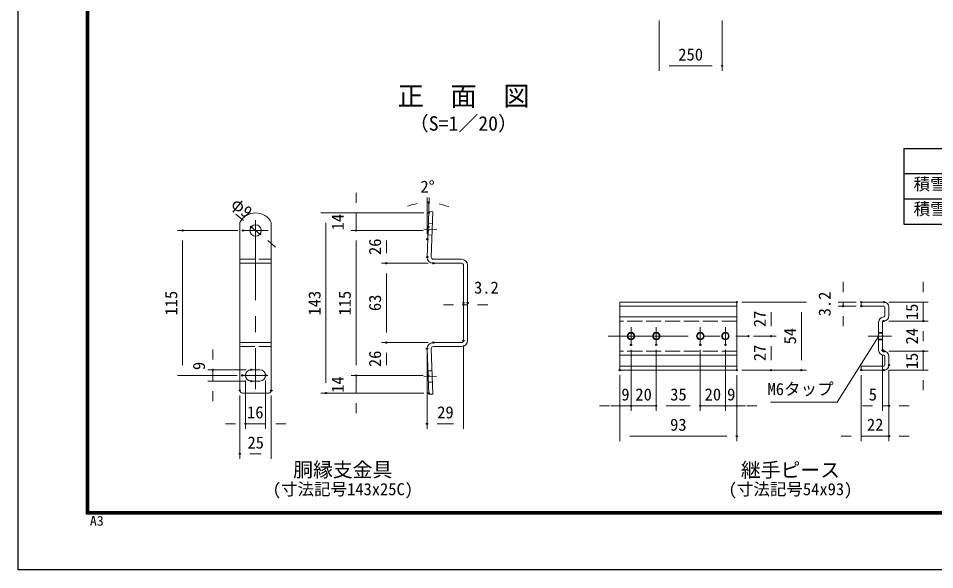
# Model space of a CAD drawing. Units: millimetres, scale not verified, with parts at other scales. Extents: x -4200 to 4200, y -2970 to 2970.
# Drawn here: x -4200 to -562, y -2970 to -782 of the extents above; entities that cross this region are included whole.
import ezdxf
from ezdxf.enums import TextEntityAlignment as Align

# ---------------------------------------------------------------- set-up
doc = ezdxf.new("R2010")
doc.units = ezdxf.units.MM
doc.header["$LTSCALE"] = 10
doc.header["$PDMODE"] = 32
doc.header["$PDSIZE"] = 5
for name, pattern in [('DASHED', [7.5, 6, -1.5]), ('USER1', [50.8, 31.75, -6.35, 6.35, -6.35]), ('USER2', [0.375, 0.25, -0.125])]:
    doc.linetypes.add(name, pattern=pattern)
for name, color, linetype, lineweight in [('0-0_D-TTL', 2, 'Continuous', 25), ('0-1_D-TTL-TXT', 7, 'Continuous', 25), ('0-2_D-BMK', 2, 'USER1', 13), ('0-6_D-STR3', 3, 'Continuous', 13), ('0-8_D-STR-DIM', 7, 'Continuous', 13), ('0-9_0', 7, 'Continuous', 25), ('0-B_D-STR-TXT', 7, 'Continuous', 13)]:
    doc.layers.add(name, color=color, linetype=linetype, lineweight=lineweight)
doc.layers.add('0-A_Defpoints', color=8, linetype='Continuous')
doc.styles.add('ＭＳ ゴシック', font='')
doc.styles.get('ＭＳ ゴシック').set_extended_font_data('MS Gothic')

msp = doc.modelspace()

# ---------------------------------------------------------------- linework, layer by layer
at = {"layer": '0-0_D-TTL'}
for points in [[(-4199.92, 2969.8), (4200.08, 2969.8), (4200.08, -2970.2), (-4199.92, -2970.2)], [(-3929.92, 2749.8), (3930.08, 2749.8), (3930.08, -2750.2), (-3929.92, -2750.2)], [(-3927.42, 2747.3), (3927.58, 2747.3), (3927.58, -2747.7), (-3927.42, -2747.7)], [(-3924.92, 2744.8), (3925.08, 2744.8), (3925.08, -2745.2), (-3924.92, -2745.2)], [(-3922.42, 2742.3), (3922.58, 2742.3), (3922.58, -2742.7), (-3922.42, -2742.7)], [(-3919.92, 2739.8), (3920.08, 2739.8), (3920.08, -2740.2), (-3919.92, -2740.2)]]:
    msp.add_lwpolyline(points, close=True, dxfattribs=at)
at = {"layer": '0-2_D-BMK'}
for p, q in [((-3258.07, -1582.36), (-3258.07, -2253.95)), ((-3308.07, -1623.92), (-3208.07, -1623.92)), ((-2539.01, -1620.18), (-2589.62, -1618.41)), ((-1767.48, -2008.19), (-1767.48, -2078.19)), ((-1667.48, -2008.19), (-1667.48, -2078.19)), ((-1492.48, -2008.19), (-1492.48, -2078.19)), ((-1392.48, -2008.19), (-1392.48, -2078.19)), ((-1858.72, -2043.19), (-1301.24, -2043.19)), ((-825.9, -2043.19), (-733.58, -2043.19)), ((-3311.02, -2198.92), (-3209.54, -2198.92)), ((-2539.01, -2202.66), (-2589.62, -2204.43))]:
    msp.add_line(p, q, dxfattribs=at)
at = {"layer": '0-6_D-STR3'}
for p, q in [((-2570.19, -1549.04), (-2576.47, -1729.08)), ((-2554.2, -1549.6), (-2570.19, -1549.04)), ((-2554.2, -1549.6), (-2560.48, -1729.64)), ((-3320.57, -1592.4), (-3320.57, -2258.92)), ((-3195.57, -1592.4), (-3195.57, -2258.92)), ((-2555.85, -1597.07), (-2571.84, -1596.52)), ((-2557.42, -1642.05), (-2573.41, -1641.49)), ((-2440.34, -1737.92), (-2552.49, -1737.92)), ((-3320.57, -1753.92), (-3195.57, -1753.92)), ((-2440.34, -1753.92), (-2552.49, -1753.92)), ((-2432.34, -1761.92), (-2432.34, -2060.92)), ((-2416.34, -1761.92), (-2416.34, -2060.92)), ((-1812.48, -1908.19), (-1812.48, -2178.19)), ((-1812.48, -1908.19), (-1347.48, -1908.19)), ((-1812.48, -1924.19), (-1347.48, -1924.19)), ((-1347.48, -1908.19), (-1347.48, -2178.19)), ((-853.53, -1908.19), (-853.53, -1924.19)), ((-853.53, -1908.19), (-763.53, -1908.19)), ((-853.53, -1924.19), (-763.53, -1924.19)), ((-759.53, -1928.19), (-759.53, -1963.19)), ((-743.53, -1928.19), (-743.53, -1963.19)), ((-1347.48, -1967.19), (-1812.48, -1967.19)), ((-784.53, -1987.19), (-784.53, -2099.19)), ((-768.53, -1987.19), (-768.53, -2099.19)), ((-764.53, -1967.19), (-763.53, -1967.19)), ((-764.53, -1983.19), (-763.53, -1983.19)), ((-3320.57, -2068.92), (-3195.57, -2068.92)), ((-2440.34, -2068.92), (-2552.49, -2068.92)), ((-2576.47, -2093.76), (-2570.19, -2273.79)), ((-2560.48, -2093.2), (-2554.2, -2273.24)), ((-2440.34, -2084.92), (-2552.49, -2084.92)), ((-764.53, -2103.19), (-763.53, -2103.19)), ((-1347.48, -2119.19), (-1812.48, -2119.19)), ((-764.53, -2119.19), (-763.53, -2119.19)), ((-759.53, -2123.19), (-759.53, -2158.19)), ((-743.53, -2123.19), (-743.53, -2158.19)), ((-3240.57, -2176.42), (-3275.57, -2176.42)), ((-2557.42, -2180.79), (-2573.41, -2181.35)), ((-1812.48, -2162.19), (-1347.48, -2162.19)), ((-1812.48, -2178.19), (-1347.48, -2178.19)), ((-853.53, -2162.19), (-763.53, -2162.19)), ((-853.53, -2162.19), (-853.53, -2178.19)), ((-853.53, -2178.19), (-763.53, -2178.19)), ((-3240.57, -2221.42), (-3275.57, -2221.42)), ((-2555.85, -2225.76), (-2571.84, -2226.32)), ((-3205.57, -2268.92), (-3310.57, -2268.92)), ((-2554.2, -2273.24), (-2570.19, -2273.79))]:
    msp.add_line(p, q, dxfattribs=at)
at = {"layer": '0-6_D-STR3', "linetype": 'DASHED'}
for p, q in [((-3320.57, -1737.92), (-3195.57, -1737.92)), ((-1347.48, -1983.19), (-1812.48, -1983.19)), ((-3320.57, -2084.92), (-3195.57, -2084.92)), ((-1347.48, -2103.19), (-1812.48, -2103.19))]:
    msp.add_line(p, q, dxfattribs=at)
at = {"layer": '0-6_D-STR3', "linetype": 'USER2'}
for p, q in [((-784.53, -2028.19), (-768.53, -2028.19)), ((-784.53, -2030.9), (-768.53, -2030.9)), ((-784.53, -2055.49), (-768.53, -2055.49)), ((-784.53, -2058.19), (-768.53, -2058.19))]:
    msp.add_line(p, q, dxfattribs=at)
at = {"layer": '0-6_D-STR3'}
for centre, radius in [((-3258.07, -1623.92), 22.5), ((-1767.48, -2043.19), 15), ((-1767.48, -2043.19), 12.29), ((-1667.48, -2043.19), 15), ((-1667.48, -2043.19), 12.29), ((-1492.48, -2043.19), 15), ((-1492.48, -2043.19), 12.29), ((-1392.48, -2043.19), 15), ((-1392.48, -2043.19), 12.29)]:
    msp.add_circle(centre, radius, dxfattribs=at)
for centre, radius, start, end in [((-3258.07, -1623.92), 70, 26.7655, 153.2345), ((-2552.49, -1729.92), 24, 178, 270), ((-2552.49, -1729.92), 8, 178, 270), ((-2440.34, -1761.92), 24, 0, 90), ((-2440.34, -1761.92), 8, 0, 90), ((-763.53, -1928.19), 20, 0, 90), ((-763.53, -1928.19), 4, 0, 90), ((-763.53, -1963.19), 4, 270, 0), ((-763.53, -1963.19), 20, 270, 0), ((-764.53, -1987.19), 20, 90, 180), ((-764.53, -1987.19), 4, 90, 180), ((-2552.49, -2092.92), 24, 90, 182), ((-2440.34, -2060.92), 8, 270, 0), ((-2440.34, -2060.92), 24, 270, 0), ((-2552.49, -2092.92), 8, 90, 182), ((-764.53, -2099.19), 20, 180, 270), ((-764.53, -2099.19), 4, 180, 270), ((-763.53, -2123.19), 20, 0, 90), ((-763.53, -2123.19), 4, 0, 90), ((-3275.57, -2198.92), 22.5, 90, 270), ((-3240.57, -2198.92), 22.5, 270, 90), ((-763.53, -2158.19), 4, 270, 0), ((-763.53, -2158.19), 20, 270, 0), ((-3310.57, -2258.92), 10, 180, 270), ((-3205.57, -2258.92), 10, 270, 0)]:
    msp.add_arc(centre, radius, start, end, dxfattribs=at)
at = {"layer": '0-8_D-STR-DIM'}
for p, q in [((-1655.77, -790.35), (-1655.77, -990.35)), ((-1405.77, -790.35), (-1405.77, -990.35)), ((-1615.77, -970.35), (-1445.77, -970.35)), ((-2858.75, -1513.92), (-2858.75, -1473.92)), ((-2576.47, -1638.72), (-2576.47, -1492.89)), ((-2571.61, -1589.84), (-2568.23, -1493.04)), ((-3306.15, -1583.99), (-3336.92, -1558.43)), ((-2590.36, -1553.92), (-2998.75, -1553.92)), ((-2590.36, -1553.92), (-2878.75, -1553.92)), ((-2858.75, -1553.92), (-2858.75, -1623.92)), ((-2978.75, -1593.92), (-2978.75, -2228.92)), ((-3328.07, -1623.92), (-3567.84, -1623.92)), ((-3240.76, -1638.29), (-3275.38, -1609.54)), ((-2592.8, -1623.92), (-2878.75, -1623.92)), ((-2592.8, -1623.92), (-2878.75, -1623.92)), ((-2592.8, -1623.92), (-2758.75, -1623.92)), ((-3547.84, -2158.92), (-3547.84, -1663.92)), ((-3209.99, -1663.85), (-3179.22, -1689.41)), ((-2858.75, -1663.92), (-2858.75, -1703.92)), ((-2858.75, -1663.92), (-2858.75, -2158.92)), ((-2738.75, -1663.92), (-2738.75, -1713.92)), ((-2572.49, -1753.92), (-2758.75, -1753.92)), ((-2572.49, -1753.92), (-2758.75, -1753.92)), ((-2738.75, -1793.92), (-2738.75, -2028.92)), ((-925.63, -1868.19), (-925.63, -1828.19)), ((-607.16, -1868.19), (-607.16, -1828.19)), ((-2472.34, -1919.35), (-2512.34, -1919.35)), ((-2416.34, -1919.35), (-2432.34, -1919.35)), ((-2376.34, -1919.35), (-2336.34, -1919.35)), ((-1327.48, -1908.19), (-1191.11, -1908.19)), ((-1327.48, -1908.19), (-1071.11, -1908.19)), ((-873.53, -1908.19), (-945.63, -1908.19)), ((-873.53, -1924.19), (-945.63, -1924.19)), ((-925.63, -1908.19), (-925.63, -1924.19)), ((-743.53, -1908.19), (-587.16, -1908.19)), ((-607.16, -1908.19), (-607.16, -1983.19)), ((-2432.34, -1931.42), (-2432.34, -1939.35)), ((-2416.34, -1931.42), (-2416.34, -1939.35)), ((-1211.11, -1948.19), (-1211.11, -2003.19)), ((-1091.11, -1948.19), (-1091.11, -2138.19)), ((-925.63, -1964.19), (-925.63, -2004.19)), ((-744.03, -1983.19), (-587.16, -1983.19)), ((-744.03, -1983.19), (-587.16, -1983.19)), ((-607.16, -2023.19), (-607.16, -2063.19)), ((-607.16, -2023.19), (-607.16, -2063.19)), ((-607.16, -2063.19), (-607.16, -2023.19)), ((-2572.49, -2068.92), (-2758.75, -2068.92)), ((-2572.49, -2068.92), (-2758.75, -2068.92)), ((-1281.24, -2043.19), (-1191.11, -2043.19)), ((-1281.24, -2043.19), (-1191.11, -2043.19)), ((-3427.84, -2136.42), (-3427.84, -2096.42)), ((-2738.75, -2158.92), (-2738.75, -2108.92)), ((-2432.34, -2080.92), (-2432.34, -2410.79)), ((-1767.48, -2098.19), (-1767.48, -2339.85)), ((-1767.48, -2098.19), (-1767.48, -2339.85)), ((-1667.48, -2098.19), (-1667.48, -2339.85)), ((-1667.48, -2098.19), (-1667.48, -2339.85)), ((-1492.48, -2098.19), (-1492.48, -2339.85)), ((-1492.48, -2098.19), (-1492.48, -2339.85)), ((-1392.48, -2098.19), (-1392.48, -2339.85)), ((-1392.48, -2098.19), (-1392.48, -2339.85)), ((-1211.11, -2083.19), (-1211.11, -2138.19)), ((-744.03, -2103.19), (-587.16, -2103.19)), ((-743.53, -2103.19), (-587.16, -2103.19)), ((-607.16, -2178.19), (-607.16, -2103.19)), ((-2858.75, -2158.92), (-2858.75, -2118.92)), ((-2577.34, -2112.83), (-2577.34, -2410.79)), ((-768.53, -2119.19), (-768.53, -2339.85)), ((-3295.57, -2176.42), (-3447.84, -2176.42)), ((-3427.84, -2221.42), (-3427.84, -2176.42)), ((-1327.48, -2178.19), (-1191.11, -2178.19)), ((-1327.48, -2178.19), (-1071.11, -2178.19)), ((-743.53, -2178.19), (-743.53, -2339.85)), ((-743.53, -2178.19), (-743.53, -2459.85)), ((-743.53, -2178.19), (-587.16, -2178.19)), ((-3331.02, -2198.92), (-3567.84, -2198.92)), ((-3298.07, -2218.92), (-3298.07, -2410.79)), ((-3218.07, -2218.92), (-3218.07, -2410.79)), ((-2592.8, -2198.92), (-2878.75, -2198.92)), ((-2592.8, -2198.92), (-2878.75, -2198.92)), ((-2858.75, -2268.92), (-2858.75, -2198.92)), ((-2592.8, -2198.92), (-2758.75, -2198.92)), ((-1812.48, -2198.19), (-1812.48, -2339.85)), ((-1812.48, -2198.19), (-1812.48, -2459.85)), ((-1347.48, -2198.19), (-1347.48, -2339.85)), ((-1347.48, -2198.19), (-1347.48, -2459.85)), ((-853.53, -2198.19), (-853.53, -2459.85)), ((-607.16, -2218.19), (-607.16, -2258.19)), ((-3295.57, -2221.42), (-3447.84, -2221.42)), ((-3427.84, -2261.42), (-3427.84, -2301.42)), ((-3320.57, -2278.92), (-3320.57, -2530.79)), ((-3195.57, -2278.92), (-3195.57, -2530.79)), ((-2590.36, -2268.92), (-2998.75, -2268.92)), ((-2590.36, -2268.92), (-2878.75, -2268.92)), ((-2858.75, -2308.92), (-2858.75, -2348.92)), ((-1852.48, -2319.85), (-1892.48, -2319.85)), ((-1807.48, -2319.85), (-1847.48, -2319.85)), ((-1812.48, -2319.85), (-1767.48, -2319.85)), ((-1767.48, -2319.85), (-1667.48, -2319.85)), ((-1727.48, -2319.85), (-1687.48, -2319.85)), ((-1627.48, -2319.85), (-1587.48, -2319.85)), ((-1627.48, -2319.85), (-1532.48, -2319.85)), ((-1532.48, -2319.85), (-1572.48, -2319.85)), ((-1492.48, -2319.85), (-1392.48, -2319.85)), ((-1432.48, -2319.85), (-1472.48, -2319.85)), ((-1392.48, -2319.85), (-1347.48, -2319.85)), ((-1352.48, -2319.85), (-1312.48, -2319.85)), ((-1307.48, -2319.85), (-1267.48, -2319.85)), ((-808.53, -2319.85), (-848.53, -2319.85)), ((-768.53, -2319.85), (-743.53, -2319.85)), ((-703.53, -2319.85), (-663.53, -2319.85)), ((-3338.07, -2390.79), (-3378.07, -2390.79)), ((-3218.07, -2390.79), (-3298.07, -2390.79)), ((-3178.07, -2390.79), (-3138.07, -2390.79)), ((-2472.34, -2390.79), (-2537.34, -2390.79)), ((-1772.48, -2439.85), (-1387.48, -2439.85)), ((-893.53, -2439.85), (-933.53, -2439.85)), ((-853.53, -2439.85), (-743.53, -2439.85)), ((-703.53, -2439.85), (-663.53, -2439.85)), ((-3235.57, -2510.79), (-3280.57, -2510.79))]:
    msp.add_line(p, q, dxfattribs=at)
for start, end in [(100.61635, 111.2327), (88, 90), (66.7673, 77.38365)]:
    msp.add_arc((-2576.47, -1729.08), 216.19, start, end, dxfattribs=at)
at = {"layer": '0-9_0'}
for p, q in [((-683.95, -1298.2), (296.05, -1298.2)), ((-683.95, -1298.2), (-683.95, -1598.2)), ((-683.95, -1398.2), (296.05, -1398.2)), ((-683.95, -1498.2), (296.05, -1498.2)), ((-683.95, -1598.2), (296.05, -1598.2))]:
    msp.add_line(p, q, dxfattribs=at)
at = {"layer": '0-A_Defpoints'}
for p in [(-1405.77, -970.35), (-2571.44, -1512.95), (-2570.36, -1553.92), (-3547.84, -1623.92), (-3308.07, -1623.92), (-3275.38, -1609.54), (-3240.76, -1638.29), (-2858.75, -1623.92), (-2572.8, -1623.92), (-2572.31, -1609.83), (-2576.47, -1658.72), (-2576.47, -1729.08), (-2738.75, -1753.92), (-2552.49, -1753.92), (-2552.49, -1753.92), (-2432.34, -1911.42), (-2432.34, -1919.35), (-2416.34, -1911.42), (-1347.48, -1908.19), (-925.63, -1924.19), (-853.53, -1908.19), (-853.53, -1924.19), (-763.53, -1908.19), (-764.03, -1983.19), (-607.16, -1983.19), (-2738.75, -2068.92), (-2738.75, -2068.92), (-2552.49, -2068.92), (-2552.49, -2068.92), (-2432.34, -2060.92), (-1301.24, -2043.19), (-1211.11, -2043.19), (-2577.34, -2092.83), (-1767.48, -2078.19), (-1667.48, -2078.19), (-1492.48, -2078.19), (-1392.48, -2078.19), (-768.53, -2099.19), (-764.03, -2103.19), (-763.53, -2103.19), (-607.16, -2103.19), (-607.16, -2103.19), (-3427.84, -2176.42), (-3275.57, -2176.42), (-1812.48, -2178.19), (-1347.48, -2178.19), (-1347.48, -2178.19), (-1211.11, -2178.19), (-1091.11, -2178.19), (-853.53, -2178.19), (-763.53, -2178.19), (-743.53, -2158.19), (-3311.02, -2198.92), (-3298.07, -2198.92), (-3275.57, -2221.42), (-3218.07, -2198.92), (-2858.75, -2198.92), (-2858.75, -2198.92), (-2572.8, -2198.92), (-2572.8, -2198.92), (-3320.57, -2258.92), (-3195.57, -2258.92), (-2978.75, -2268.92), (-2570.36, -2268.92), (-2570.36, -2268.92), (-1767.48, -2319.85), (-1667.48, -2319.85), (-1492.48, -2319.85), (-1392.48, -2319.85), (-1347.48, -2319.85), (-743.53, -2319.85), (-3298.07, -2390.79), (-2577.34, -2390.79), (-1347.48, -2439.85), (-743.53, -2439.85), (-3320.57, -2510.79)]:
    msp.add_point(p, dxfattribs=at)
at = {"layer": '0-B_D-STR-TXT'}
msp.add_lwpolyline([(-1214.35, -2305.69), (-949.08, -2305.69), (-785.6, -2044.88)], dxfattribs=at)

# ---------------------------------------------------------------- texts
at = {"layer": '0-0_D-TTL', "style": 'ＭＳ ゴシック', "width": 1.05}
msp.add_text('A3', height=38.49, dxfattribs=at).set_placement((-3916, -2807.01), align=Align.BOTTOM_LEFT)
at = {"layer": '0-1_D-TTL-TXT', "style": 'ＭＳ ゴシック'}
for s, height, p in [('正\u3000面\u3000図', 76.98, (-2694.67, -1151.75)), ('（S=1／20）', 57.7, (-2649.19, -1244.94)), ('積雪地', 48.09, (-645.48, -1477.9)), ('積雪寒冷地', 48.09, (-645.48, -1576.88)), ('胴縁支金具', 57.7, (-3108.68, -2619.41)), ('継手ピース', 57.7, (-1331.36, -2620.63)), ('(寸法記号143x25C)', 48.09, (-3189.9, -2688.98)), ('(寸法記号54x93)', 48.09, (-1380.09, -2688.98))]:
    msp.add_text(s, height=height, dxfattribs=at).set_placement(p, align=Align.BOTTOM_LEFT)
at = {"layer": '0-8_D-STR-DIM', "style": 'ＭＳ ゴシック'}
for s, p in [('250', (-1579.77, -963.6)), ('3.2', (-2390.61, -1888.81)), ('9', (-1805.95, -2313.1)), ('20', (-1750.23, -2313.1)), ('35', (-1611.95, -2313.1)), ('20', (-1475.23, -2313.1)), ('9', (-1385.95, -2313.1)), ('5', (-823.85, -2313.1)), ('16', (-3291.94, -2384.04)), ('29', (-2536.94, -2384.04)), ('93', (-1612.2, -2433.1)), ('22', (-830.76, -2433.1)), ('25', (-3290.17, -2504.04))]:
    msp.add_text(s, height=48.09, dxfattribs=at).set_placement(p, align=Align.BOTTOM_LEFT)
for s, rotation, p in [('2°', 359.922, (-2603.69, -1488.39)), ('φ9', 320.289, (-3368.55, -1536.77)), ('14', 90, (-2893.49, -1623.44)), ('26', 90, (-2745.49, -1721.14)), ('115', 90, (-3554.59, -1961.42)), ('143', 90, (-2985.49, -1961.42)), ('115', 90, (-2865.49, -1961.42)), ('63', 90, (-2745.49, -1943.77)), ('3.2', 90, (-960.38, -1964.54)), ('15', 90, (-613.91, -1979.44)), ('27', 90, (-1217.86, -2007.54)), ('54', 90, (-1097.86, -2075.94)), ('24', 90, (-613.91, -2076.07)), ('26', 90, (-2745.49, -2166.14)), ('27', 90, (-1217.86, -2142.54)), ('15', 90, (-613.91, -2174.44)), ('9', 90, (-3444.48, -2177.93)), ('14', 90, (-2893.49, -2268.44))]:
    msp.add_text(s, height=48.09, rotation=rotation, dxfattribs=at).set_placement(p, align=Align.BOTTOM_LEFT)
at = {"layer": '0-B_D-STR-TXT', "style": 'ＭＳ ゴシック'}
msp.add_text('M6タップ', height=48.09, dxfattribs=at).set_placement((-1225.53, -2291.74), align=Align.BOTTOM_LEFT)

doc.saveas('drawing.dxf')
